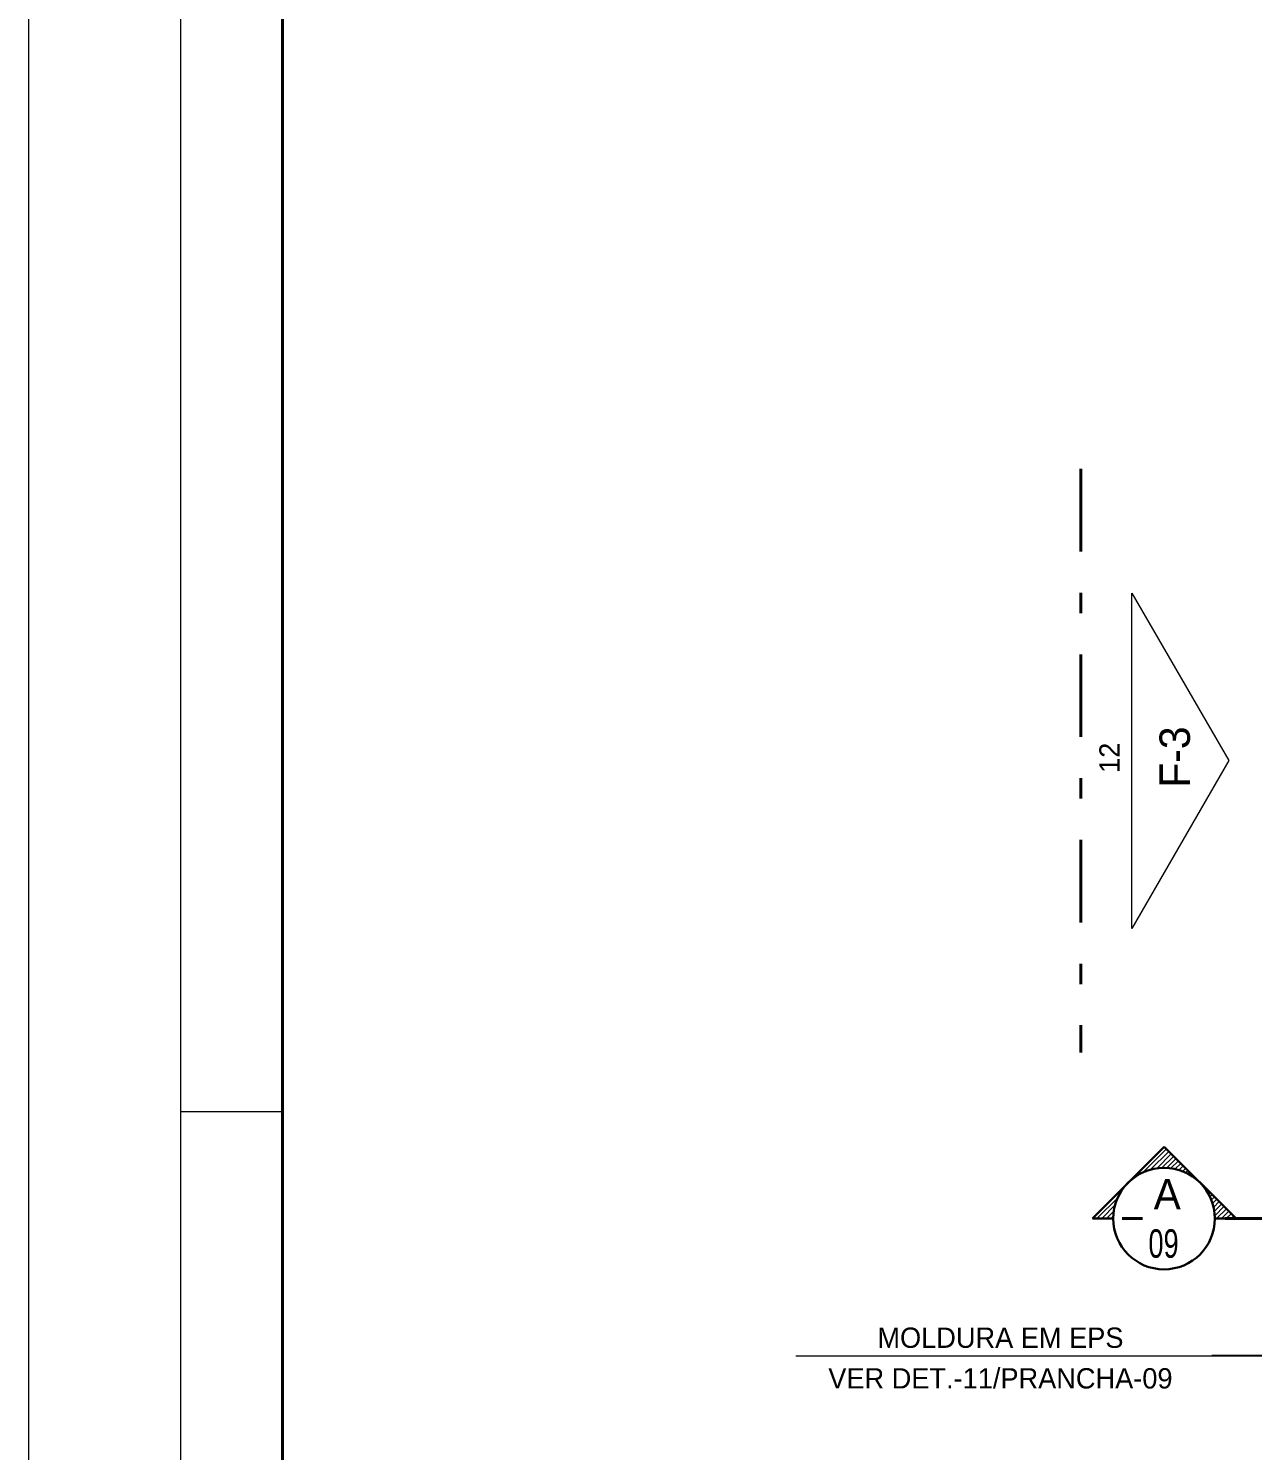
# Model space of a CAD drawing. Header units: metres. Extents: x 2.9 to 62.3, y 8 to 50.1.
# Drawn here: x 2.9 to 8.92, y 36.05 to 43.05 of the extents above; entities that cross this region are included whole.
import ezdxf
from ezdxf.enums import TextEntityAlignment as Align

# ---------------------------------------------------------------- set-up
doc = ezdxf.new("R2010")
doc.units = ezdxf.units.M
doc.header["$MEASUREMENT"] = 0
doc.linetypes.add('DGN Style 4', pattern=[1.626995, 0.812989, -0.406495, 0.001016, -0.406495])
for name, color, linetype, lineweight in [('Level 12', 7, 'Continuous', 0), ('Level 3', 7, 'Continuous', 0), ('Level 63', 7, 'Continuous', 0)]:
    doc.layers.add(name, color=color, linetype=linetype, lineweight=lineweight)
doc.styles.add('Style-INTL_ENGINEERING', font='INTL_ENGINEERING.shx')
doc.dimstyles.get("Standard").update_dxf_attribs({"dimtxt": 0.18, "dimasz": 0.18, "dimexe": 0.18, "dimexo": 0.0625, "dimgap": 0.09, "dimtad": 0, "dimtih": 1, "dimtoh": 1, "dimdec": 4, "dimzin": 1, "dimdsep": 46, "dimtxsty": 'Standard', "dimcen": 0, "dimadec": 0, "dimazin": 0, "dimtfac": 1, "dimtdec": 4, "dimtofl": 0, "dimtmove": 0, "dimatfit": 3, "dimfxl": 0, "dimtolj": 1, "dimtzin": 1, "dimarcsym": 0})

# ---------------------------------------------------------------- blocks, each defined once
blk = doc.blocks.new('TerminatorOpen')
at = {"color": 0, "linetype": 'ByBlock', "lineweight": -2}
for q in [(-1, 0.5), (-1, 0), (-1, -0.5)]:
    blk.add_line((0, 0), q, dxfattribs=at)
blk = doc.blocks.new('*U183')
at = {"layer": 'Level 3', "color": 2, "linetype": 'Continuous', "lineweight": 30}
for p, q in [((-22.1052, -0.045), (-21.7522, 0.308)), ((-21.7522, 0.308), (-21.3982, -0.0446)), ((-22.0023, -0.0454), (-22.1052, -0.045)), ((-21.3982, -0.0446), (-21.5022, -0.0454))]:
    blk.add_line(p, q, dxfattribs=at)
at = {"layer": 'Level 3', "color": 2, "linetype": 'Continuous', "lineweight": 13}
for p, q in [((-21.8563, 0.1824), (-21.741, 0.2975)), ((-21.819, 0.1963), (-21.7296, 0.2854)), ((-21.7891, 0.2017), (-21.7171, 0.2744)), ((-21.7634, 0.2045), (-21.7055, 0.2619)), ((-21.7397, 0.2045), (-21.6932, 0.2503)), ((-21.7189, 0.2024), (-21.6824, 0.2384)), ((-21.698, 0.1992), (-21.6701, 0.2257)), ((-21.6791, 0.1944), (-21.6581, 0.2156)), ((-21.6614, 0.1885), (-21.646, 0.2033)), ((-21.6451, 0.1812), (-21.6353, 0.1914)), ((-21.6291, 0.1732), (-21.6232, 0.1791)), ((-21.6153, 0.1641), (-21.6111, 0.1679)), ((-21.6012, 0.1545), (-21.5993, 0.1561)), ((-21.5885, 0.1442), (-21.587, 0.1445)), ((-21.5541, 0.1075), (-21.5521, 0.1091)), ((-21.5444, 0.0934), (-21.5402, 0.0973)), ((-21.5352, 0.079), (-21.5284, 0.0854)), ((-21.5271, 0.0635), (-21.517, 0.0733)), ((-22.0833, -0.0449), (-21.9797, 0.0591)), ((-22.0591, -0.0446), (-21.9937, 0.0223)), ((-21.5192, 0.0473), (-21.5054, 0.0619)), ((-21.513, 0.0302), (-21.4933, 0.0496)), ((-21.5082, 0.0113), (-21.4812, 0.0384)), ((-21.504, -0.0085), (-21.4709, 0.0263)), ((-21.5021, -0.0295), (-21.4584, 0.0143)), ((-21.4942, -0.0446), (-21.4461, 0.0026)), ((-22.0361, -0.0444), (-21.999, -0.0075)), ((-22.0119, -0.0453), (-22.0012, -0.0335)), ((-21.4702, -0.045), (-21.434, -0.0085)), ((-21.4472, -0.0448), (-21.4219, -0.0208)), ((-21.4231, -0.0446), (-21.4117, -0.033)), ((-21.4, -0.0444), (-21.3994, -0.0446))]:
    blk.add_line(p, q, dxfattribs=at)
at = {"layer": 'Level 3', "color": 2, "linetype": 'DGN Style 4', "lineweight": 40}
blk.add_line((-18.9136, -0.0442), (-22.2521, -0.0447), dxfattribs=at)
at = {"layer": 'Level 3', "color": 2, "linetype": 'Continuous', "lineweight": 30}
blk.add_circle((-21.7529, -0.0451), 0.25, dxfattribs=at)
at = {"layer": 'Level 3', "color": 2, "linetype": 'Continuous', "lineweight": 13}
blk.add_arc((-21.7529, -0.0451), 0.25, 0.00068, 180.00068, dxfattribs=at)
for p in [(-21.576, 0.1321), (-21.5641, 0.1203)]:
    blk.add_point(p, dxfattribs=at)
at = {"layer": 'Level 3', "color": 2, "linetype": 'Continuous', "lineweight": 30, "style": 'Style-INTL_ENGINEERING'}
blk.add_text('A', height=0.15, rotation=0.00068, dxfattribs=at).set_placement((-21.8042, -0.0005))
at = {"layer": 'Level 3', "color": 2, "linetype": 'Continuous', "lineweight": 13, "style": 'Style-INTL_ENGINEERING', "width": 0.714283}
blk.add_text('09', height=0.13999, rotation=0.00068, dxfattribs=at).set_placement((-21.6811, -0.168), align=Align.MIDDLE_RIGHT)
blk = doc.blocks.new('*U188')
at = {"layer": 'Level 3', "color": 2, "linetype": 'DGN Style 4', "lineweight": 40}
blk.add_line((-0.729, -2.874), (-0.729, 2.873), dxfattribs=at)
at = {"layer": 'Level 3', "color": 2, "linetype": 'Continuous', "lineweight": 13, "extrusion": (0, 0, -1), "flags": 128}
blk.add_lwpolyline([(0.228, 1.65), (0.228, -1.651), (-0.726, -0.002)], close=True, dxfattribs=at)
at = {"layer": 'Level 3', "color": 2, "linetype": 'Continuous', "lineweight": 30, "extrusion": (0, 0, -1), "style": 'Style-INTL_ENGINEERING'}
blk.add_text('F-3', height=0.3001, rotation=269.9993, dxfattribs=at).set_placement((-0.194, -0.038), align=Align.MIDDLE_CENTER)
at = {"layer": 'Level 3', "color": 2, "linetype": 'Continuous', "lineweight": 13, "extrusion": (0, 0, -1), "style": 'Style-INTL_ENGINEERING'}
blk.add_text('12', height=0.2, rotation=269.9993, dxfattribs=at).set_placement((0.448, -0.03), align=Align.MIDDLE_CENTER)

msp = doc.modelspace()

# ---------------------------------------------------------------- linework, layer by layer
at = {"layer": 'Level 12', "color": 2, "linetype": 'Continuous', "lineweight": 13}
msp.add_line((6.676, 36.5152), (8.724, 36.5152), dxfattribs=at)
at = {"layer": 'Level 63', "color": 131, "linetype": 'Continuous', "lineweight": 0}
for p, q in [((3.649, 22.8686), (3.649, 50.0691)), ((3.649, 37.7186), (4.1495, 37.7186))]:
    msp.add_line(p, q, dxfattribs=at)
at = {"layer": 'Level 63', "color": 131, "linetype": 'Continuous', "lineweight": 40}
msp.add_line((4.149, 8.5186), (4.1495, 49.5691), dxfattribs=at)
at = {"layer": 'Level 63', "color": 131, "linetype": 'Continuous', "lineweight": 0, "flags": 128}
msp.add_lwpolyline([(62.3495, 50.0686), (2.899, 50.0686), (2.899, 8.0186), (62.3495, 8.0186)], close=True, dxfattribs=at)
at = {"layer": 'Level 63', "color": 131, "linetype": 'Continuous', "lineweight": 13, "flags": 128}
msp.add_lwpolyline([(56.8496, 8.5179), (4.1495, 8.5179), (4.1495, 49.5691), (56.8496, 49.5691)], close=True, dxfattribs=at)

# ---------------------------------------------------------------- block references
at = {"layer": 'Level 3', "color": 2, "linetype": 'Continuous', "lineweight": 13, "extrusion": (0, 0, -1), "xscale": 0.4998882411011977, "yscale": 0.4998882411011977, "zscale": 0.4998882411011977, "rotation": 180}
msp.add_blockref('*U188', (-8.4438, 39.4446), dxfattribs=at)
at = {"layer": 'Level 3', "color": 2, "linetype": 'Continuous', "lineweight": 30}
msp.add_blockref('*U183', (30.2413, 37.2368), dxfattribs=at)

# ---------------------------------------------------------------- texts
at = {"layer": 'Level 12', "color": 2, "linetype": 'Continuous', "lineweight": 13, "insert": (7.6829, 36.5045), "char_height": 0.099999, "attachment_point": 5, "line_spacing_factor": 1.200006, "style": 'Style-INTL_ENGINEERING'}
msp.add_mtext('MOLDURA EM EPS\\PVER DET.-11/PRANCHA-09\\P', dxfattribs=at)

# ---------------------------------------------------------------- leaders
at = {"layer": 'Level 12', "color": 2, "linetype": 'Continuous', "lineweight": 13}
msp.add_leader([(10.0746, 36.5152), (8.724, 36.5152)], dimstyle='Standard', override={"dimtxt": 0.0995, "dimasz": 0.0995, "dimgap": 0, "dimtad": 1, "dimtxsty": 'Style-INTL_ENGINEERING', "dimldrblk": 'TerminatorOpen'}, dxfattribs=at)

doc.saveas('drawing.dxf')
